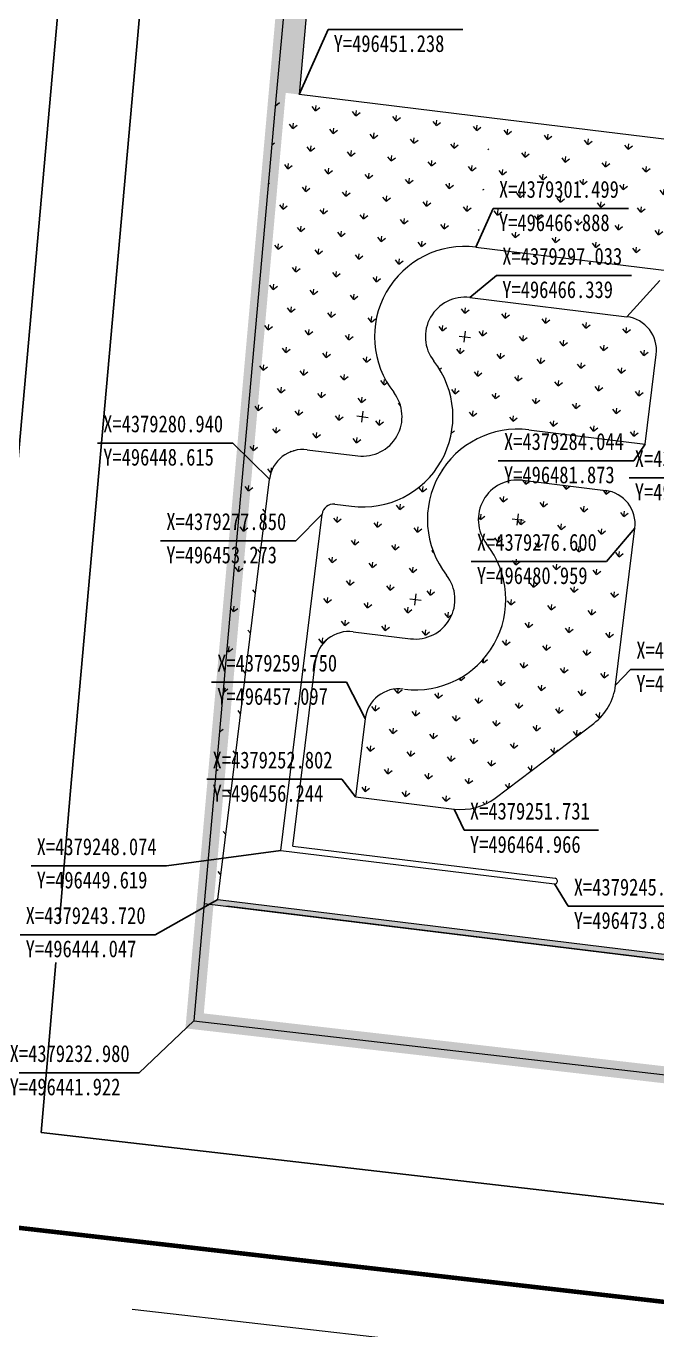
# Model space of a CAD drawing. Extents: x -534 to 560, y 572 to 1344.
# Drawn here: x -460.8 to -405, y 821.8 to 937.2 of the extents above; entities that cross this region are included whole.
import ezdxf
from ezdxf.enums import TextEntityAlignment as Align

# ---------------------------------------------------------------- set-up
doc = ezdxf.new("R2010")
doc.units = 0
doc.header["$LTSCALE"] = 1000
for name, pattern in [('DASHDOT2', [0.5, 0.25, -0.125, 0, -0.125]), ('DIVIDE', [1.25, 0.5, -0.25, 0, -0.25, 0, -0.25]), ('X5', [3, 2, -1])]:
    doc.linetypes.add(name, pattern=pattern)
doc.layers.get('0').update_dxf_attribs({"linetype": 'CONTINUOUS'})
for name, color, linetype in [('4', 4, 'CONTINUOUS'), ('DLSS', 8, 'CONTINUOUS'), ('pp-bz-zb', 7, 'CONTINUOUS'), ('WALL1', 2, 'CONTINUOUS'), ('尺寸线', 3, 'CONTINUOUS'), ('用地红线', 1, 'DIVIDE'), ('电缆槽', 5, 'CONTINUOUS')]:
    doc.layers.add(name, color=color, linetype=linetype)
doc.layers.add('标注线', color=3, linetype='CONTINUOUS', lineweight=13)
doc.layers.add('道路红线', color=1, linetype='CONTINUOUS', lineweight=0)
doc.styles.add('ISOVIBLOCKBT', font='', dxfattribs={"width": 0.8})
doc.styles.get('ISOVIBLOCKBT').set_extended_font_data('SimSun')
pattern_1 = [(83.0025439158413, (-18513.91817847425, 6637.489366127746), (-1.563867947945558, 2.001476516571841), [0.47625, -3.11585]), (38.00254391584132, (-18513.91817847425, 6637.489366127746), (-1.563869013900721, 2.001477880807376), [0.47625, -2.06375]), (128.0025439158413, (-18513.91817847425, 6637.489366127746), (-2.001477880807376, -1.563869013900721), [0.47625, -2.06375])]
pattern_2 = [(83.0025439158413, (-15715.4937914379, 5678.76221724377), (-1.563867947945558, 2.001476516571841), [0.47625, -3.11585]), (38.00254391584132, (-15715.4937914379, 5678.76221724377), (-1.563869013900721, 2.001477880807376), [0.47625, -2.06375]), (128.0025439158413, (-15715.4937914379, 5678.76221724377), (-2.001477880807376, -1.563869013900721), [0.47625, -2.06375])]

# ---------------------------------------------------------------- blocks, each defined once
blk = doc.blocks.new('箭头')
blk.add_lwpolyline([(-3.208801658187042, 0, 0, 0, 0), (1.637374658187009, 0, 0.257143, 0, 0), (3.208801658187042, 0, 0, 0, 0)], format="xyseb")
blk = doc.blocks.new('我的箭头')
at = {"layer": '电缆槽', "ltscale": 300, "rotation": 264.5515036418899}
blk.add_blockref('箭头', (3765083.601044705, 507797.2966478677), dxfattribs=at)

msp = doc.modelspace()

# ---------------------------------------------------------------- hatches: boundary and pattern name
at = {"layer": '尺寸线', "linetype": 'ByBlock', "lineweight": 18}
h = msp.add_hatch(dxfattribs=at)
h.set_pattern_fill('GRASS', color=256, scale=0.1, angle=-6.997456084158686, style=0)
h.set_pattern_definition(pattern_1)
h.paths.add_polyline_path([(-436.6426340268954, 931.1903161831287), (-438.6288363153144, 931.434101642677), (-407.3215078513167, 1282.834193287053), (-409.5023771894193, 1235.818312499308)])
h = msp.add_hatch(dxfattribs=at)
h.set_pattern_fill('GRASS', color=256, scale=0.1, angle=-6.997456084158686, style=0)
h.set_pattern_definition(pattern_1)
edge = h.paths.add_edge_path()
edge.add_line((-443.8340986051626, 859.9050496747805), (-445.0333490578487, 859.5484928988008))
edge.add_line((-443.8340986051626, 859.9050496747805), (-439.2657223119895, 897.1251506876288))
edge.add_line((-438.6288363153144, 931.434101642677), (-445.0333490583143, 859.5484928978694))
edge.add_line((-436.6426340268954, 931.1903161831287), (-438.6288363150816, 931.434101642677))
edge.add_line((-419.5924088605243, 929.097580207148), (-436.6426340271282, 931.1903161840601))
edge.add_line((-420.9933098151378, 917.6839680854318), (-419.5924088605243, 929.0975802080793))
edge.add_arc((-421.9679120112705, 909.7435555920092), 8, 83.0025439158413, 218.002543972439)
edge.add_arc((-431.0297213154408, 902.6630462776957), 3.5, 263.0025439158413, 398.0025439158413)
edge.add_line((-435.9225918037846, 899.737329547861), (-431.4561097763508, 899.1891158126382))
edge.add_arc((-436.2880676274217, 896.759674863526), 3, 83.0025439158413, 173.0025439158291)
h = msp.add_hatch(dxfattribs=at)
h.set_pattern_fill('GRASS', color=256, scale=0.1, angle=-6.997456084158686, style=0)
h.set_pattern_definition(pattern_2)
h.paths.add_polyline_path([(-333.2296496533818, 910.8875491447834), (-332.2370980914711, 910.7657238707034), (-331.3169240268908, 918.2626920357434), (-419.5924088605243, 929.097580207148), (-420.9933098151378, 917.6839680854318), (-389.7155287290952, 913.8449491221545), (-389.4107598678238, 916.3280037302611), (-380.6763061254314, 915.255941314259), (-380.9808693117957, 912.7745624087838), (-368.8260468188237, 911.2826856706379), (-368.3455256039306, 915.1976539228199), (-359.9088373302511, 914.1621390894143), (-359.1092573394562, 920.6765867002396), (-356.1316026544227, 920.3111108761368), (-356.9311826454505, 913.7966632653115), (-348.494494371771, 912.7611484319059)])
edge = h.paths.add_edge_path(flags=17)
edge.add_line((-332.2370980914711, 910.7657238707034), (-331.3169240266579, 918.2626920366747))
edge.add_line((-348.494494371771, 912.7611484319059), (-356.9308913552231, 913.7966275127692))
h = msp.add_hatch(dxfattribs=at)
h.set_pattern_fill('GRASS', color=256, scale=0.1, angle=-6.997456084158686, style=0)
h.set_pattern_definition(pattern_2)
edge = h.paths.add_edge_path()
edge.add_arc((-408.0112775112066, 908.5342775290919), 3, 353.0025439415888, 443.0025439134807)
edge.add_line((-407.6458016878023, 911.5119322143582), (-421.5415235503606, 913.2174860570667))
edge.add_arc((-421.9679120112705, 909.7435555920092), 3.5, 83.00254391348074, 218.0025438948049)
edge.add_arc((-431.0297213154408, 902.6630462776957), 8, -96.99745608651932, 38.00254389480489, ccw=False)
edge.add_line((-432.0043235115736, 894.7226337852044), (-433.4931508542068, 894.9053716972558))
edge.add_arc((-433.6149761287525, 893.9128201358108), 1, 83.00254391348074, 173.0025439415888)
edge.add_line((-434.6075276901975, 894.0346454098908), (-438.2622144242778, 864.2586811106739))
edge.add_line((-438.2622144242778, 864.2586811106739), (-414.0528532967001, 861.2872364219365))
edge.add_arc((-414.02239697818, 861.5353743122978), 0.2500000000019024, 263.0025439134807, 443.0025439134807)
edge.add_line((-413.99194065966, 861.783512202659), (-437.2087502257928, 864.6331316163851))
edge.add_line((-437.2087502257928, 864.6331316163851), (-435.1986331960215, 881.0102323830215))
edge.add_arc((-432.2209785107552, 880.6447565589187), 3, 83.00254391348068, 173.0025439415889, ccw=False)
edge.add_line((-431.855502687351, 883.6224112451164), (-426.7758179003868, 882.998933313982))
edge.add_arc((-426.3494294394768, 886.4728637790395), 3.5, 263.0025439134807, 398.0025438948049)
edge.add_arc((-417.2876201357722, 893.5533730924217), 8, 83.00254391348068, 218.0025438948049, ccw=False)
edge.add_line((-416.3130179394066, 901.4937855858443), (-406.0081535207137, 900.2289717603562))
edge.add_line((-406.0081535207137, 900.2289717603562), (-405.0336228261731, 908.1688017059205))
h = msp.add_hatch(dxfattribs=at)
h.set_pattern_fill('GRASS', color=256, scale=0.05, angle=-6.997456084158686, style=0)
h.set_pattern_definition([(83.0025439158413, (-18513.91817847425, 6637.489366127746), (-0.781933973972779, 1.00073825828592), [0.238125, -1.557925]), (38.00254391584132, (-18513.91817847425, 6637.489366127746), (-0.7819345069503605, 1.000738940403688), [0.238125, -1.031875]), (128.0025439158413, (-18513.91817847425, 6637.489366127746), (-1.000738940403688, -0.7819345069503605), [0.238125, -1.031875])])
h.paths.add_polyline_path([(-341.0358693105663, 847.2876472255302), (-340.1042303861614, 846.6695461697964), (-445.0333490578487, 859.5484928988008), (-443.8340986051626, 859.9050496747805)])
edge = h.paths.add_edge_path(flags=16)
edge.add_line((-341.0967819478392, 846.7913714448077), (-443.0471467698953, 859.3047074392525))

# ---------------------------------------------------------------- linework, layer by layer
at = {"layer": '4', "linetype": 'ByBlock', "lineweight": 18}
for p, q in [((-407.3215078513167, 1282.834193287053), (-438.6288363153144, 931.434101642677)), ((-409.5023771894193, 1235.818312499308), (-436.6426340268954, 931.1903161831287)), ((-438.6288363153144, 931.434101642677), (-445.0333490578487, 859.5484928988008)), ((-419.5924088605243, 929.097580207148), (-436.6426340268954, 931.1903161831287)), ((-331.3169240268908, 918.2626920357434), (-419.5924088605243, 929.097580207148)), ((-420.9933098151378, 917.6839680854318), (-389.7155287290952, 913.8449491221545)), ((-421.5415235503606, 913.2174860570667), (-407.6458016878023, 911.5119322143582)), ((-406.0081535207137, 900.2289717603562), (-405.0336228261731, 908.1688017059205)), ((-416.3130179394066, 901.4937855858443), (-406.0081535207137, 900.2289717603562)), ((-435.9225918037846, 899.737329547861), (-431.4561097763508, 899.1891158126382)), ((-443.8340986051626, 859.9050496747805), (-439.2657223122224, 897.1251506866975)), ((-416.8612316748622, 897.0273035574792), (-409.5340219412028, 896.1279655570252)), ((-433.4931508542068, 894.9053716972558), (-432.0043235115736, 894.7226337852044)), ((-438.2622144242778, 864.2586811106739), (-434.6075276901975, 894.0346454098908)), ((-408.6286595735728, 878.8788259454159), (-406.9218430795736, 892.7848350476561)), ((-431.855502687351, 883.6224112451164), (-426.7758179003868, 882.998933313982)), ((-437.2087502257928, 864.6331316163851), (-435.1986331960215, 881.0102323830215)), ((-430.7840891230881, 875.9346239823935), (-431.6368660449079, 868.9867630522785)), ((-419.2849565029173, 868.8950785730121), (-410.5701580580353, 875.5039854372008)), ((-431.6368660449079, 868.9867630522785), (-422.9153421995725, 867.9162876453338)), ((-438.2622144242778, 864.2586811106739), (-414.0528532967001, 861.2872364219365)), ((-437.2087502257928, 864.6331316163851), (-413.99194065966, 861.783512202659)), ((-445.0333490578487, 859.5484928988008), (-445.9584598852816, 849.1648528553633)), ((-445.0333490578487, 859.5484928988008), (-340.1042303861614, 846.6695461697964)), ((-443.8340986051626, 859.9050496747805), (-341.0358693105663, 847.2876472255302)), ((-341.0967819478392, 846.7913714448077), (-443.0471467698953, 859.3047074392525)), ((-445.9584598852816, 849.1648528553633), (-387.0377005330083, 842.4108568845404)), ((-462.6394093939598, 830.9689228978095), (-394.2851885398995, 823.1224565679295))]:
    msp.add_line(p, q, dxfattribs=at)
for centre, radius, start, end in [((-421.9679120112705, 909.7435555920092), 8, 83.00254391348034, 218.0025438948024), ((-421.9679120112705, 909.7435555920092), 3.5, 83.00254391348034, 218.0025438948024), ((-408.0112775112066, 908.5342775290919), 3, 353.0025439415888, 83.00254391348034), ((-431.0297213154408, 902.6630462776957), 8, 263.0025439134803, 38.00254389480234), ((-431.0297213154408, 902.6630462776957), 3.5, 263.0025439134803, 38.00254389480234), ((-417.2876201357722, 893.5533730924217), 8, 83.00254391348034, 218.0025438948024), ((-436.2880676274217, 896.759674863526), 3, 83.00254391348034, 173.0025439415888), ((-417.2876201357722, 893.5533730924217), 3.5, 83.00254391348034, 218.0025438948024), ((-409.8994977648399, 893.1503108717588), 3, 353.0025439415888, 83.00254391348034), ((-433.6149761287525, 893.9128201358108), 1, 83.00254391348034, 173.0025439415888), ((-426.3494294394768, 886.4728637790395), 8, 263.0025439134803, 38.00254389480234), ((-426.3494294394768, 886.4728637790395), 3.5, 263.0025439134803, 38.00254389480234), ((-432.2209785107552, 880.6447565589187), 3, 83.00254391348034, 173.0025439415888), ((-413.5914173817291, 879.4879523176787), 5, 307.1750372157774, 353.0025439415888), ((-427.8064344382874, 875.5691481592221), 3, 83.00254391348034, 173.0025439415888), ((-422.306215826844, 872.8790454525588), 5, 263.0025439134803, 307.1750372157774), ((-414.02239697818, 861.5353743122978), 0.2500000000019024, 263.0025439134803, 83.00254391348034)]:
    msp.add_arc(centre, radius, start, end, dxfattribs=at)
at = {"layer": 'DLSS', "color": 41, "linetype": 'Continuous', "flags": 128}
for points in [[(-467.1399220486201, 835.784943429413), (-426.1519163426346, 1296.87259722956, -0.4475164589015945), (-415.3903210425924, 1304.894478094437), (-387.8809220486, 1299.289069744395)], [(-462.5222338612803, 830.9367914699105), (283.9499390731216, 745.2424205082625, 0.4108430727823308), (300.5421167464665, 758.2622201925551), (348.8342575781717, 1140.626663414769, 0.3922839307197539), (341.7027586948825, 1150.573052354541), (-387.8809220486, 1299.289069744395)]]:
    msp.add_lwpolyline(points, format="xyb", dxfattribs=at)
at = {"layer": 'DLSS', "color": 8, "linetype": 'X5', "flags": 128}
for points in [[(-439.3251705867733, 1066.310861035818), (-444.276922048608, 1010.972943429471), (-450.9179220486112, 936.4539434300823), (-456.8729220485693, 869.5369434297172), (-457.8525402958767, 858.0878610355867)], [(-458.1734016803239, 854.3378610355867), (-458.9383664772176, 845.3974957322789)], [(-458.1734016909177, 854.33786091824), (-458.9383664878114, 845.3974956149323)], [(-458.1734016803239, 854.3378610355867), (-458.9383664772176, 845.3974957322789)], [(-458.9383664878114, 845.3974956149323), (-459.461622504823, 839.282050881171)], [(-458.9383664772176, 845.3974957322789), (-459.4616224942292, 839.2820509985177)], [(-458.9383664772176, 845.3974957322789), (-459.4616224942292, 839.2820509985177)], [(-387.8809220591938, 831.0156850196508), (-459.461622504823, 839.282050881171)], [(-387.8809220486, 831.0156851369975), (-459.4616224942292, 839.2820509985177)], [(-387.8809220486, 831.0156851369975), (-459.4616224942292, 839.2820509985177)]]:
    msp.add_lwpolyline(points, dxfattribs=at)
at = {"layer": 'DLSS', "color": 8, "linetype": 'X5', "elevation": 1423.225, "flags": 128}
for points in [[(-458.1734016909759, 854.3378609173087), (-458.9383664878696, 845.397495614001)], [(-458.9383664878696, 845.397495614001), (-459.4616225048812, 839.2820508802397)], [(-387.880922059252, 831.0156850187195), (-459.4616225048812, 839.2820508802397)]]:
    msp.add_lwpolyline(points, dxfattribs=at)
at = {"layer": 'DLSS', "color": 8, "linetype": 'Continuous', "const_width": 0.4, "elevation": 1423.225, "flags": 128}
msp.add_lwpolyline([(-462.5453804040008, 830.9593651086179), (-387.880922059252, 822.3859630968509)], dxfattribs=at)
at = {"layer": 'DLSS', "color": 8, "linetype": 'Continuous', "const_width": 0.4, "flags": 128}
msp.add_lwpolyline([(-462.5453804039425, 830.9593651095493), (-387.8809220591938, 822.3859630977822)], dxfattribs=at)
at = {"layer": 'pp-bz-zb'}
for p, q in [((-436.6426340268954, 931.1903161831287), (-434.0846378320857, 936.9577062778262)), ((-434.0846378320857, 936.9577062778262), (-422.1446378320834, 936.9577062778262)), ((-420.9933098147303, 917.6839680854318), (-419.4575520712096, 921.0952673681168)), ((-419.4575520712096, 921.0952673681168), (-407.5042187379004, 921.0952673681168)), ((-421.5415235503024, 913.217486057998), (-419.1615980427159, 915.1660191468982)), ((-419.1615980427159, 915.1660191468982), (-407.2215980427136, 915.1660191468982)), ((-407.6458016875113, 911.5119322143582), (-404.7264617467445, 914.712803648421)), ((-442.5209184020787, 900.3299225770024), (-454.4809184020996, 900.3299225770024)), ((-439.2657223124552, 897.1251506857661), (-442.5209184020787, 900.3299225770024)), ((-406.0081535207137, 900.2289717603562), (-407.0276836206467, 898.7655534144578)), ((-407.0276836206467, 898.7655534144578), (-419.0143502873398, 898.7655534144578)), ((-395.4865514189732, 897.2454315103678), (-407.4332180856291, 897.2454315103678)), ((-434.6075276901975, 894.0346454098908), (-436.934643919536, 891.674176597604)), ((-406.9218430795736, 892.7848350476561), (-409.4527838904323, 889.8410063959745)), ((-436.934643919536, 891.674176597604), (-448.894643919557, 891.674176597604)), ((-409.4527838904323, 889.8410063959745), (-421.4127838904533, 889.8410063959745)), ((-408.62865957334, 878.8788259472785), (-407.3023220972536, 880.2805708820088)), ((-407.3023220972536, 880.2805708820088), (-395.3156554305606, 880.2805708820088)), ((-432.4345744361781, 879.1452889420179), (-444.394574436199, 879.1452889420179)), ((-430.7840891233209, 875.9346239814622), (-432.4345744361781, 879.1452889420179)), ((-432.859979076733, 870.5618003640411), (-444.7999790767353, 870.5618003640411)), ((-431.6368660449079, 868.9867630522785), (-432.859979076733, 870.5618003640411)), ((-422.9153421996889, 867.9162876444025), (-422.0282842795277, 866.0394782699732)), ((-422.0282842795277, 866.0394782699732), (-410.1549509461765, 866.0394782699732)), ((-438.2622144242778, 864.2586811106739), (-448.3789844210987, 862.8865453019826)), ((-448.3789844210987, 862.8865453019826), (-460.3656510877918, 862.8865453019826)), ((-414.0528532968165, 861.2872364219365), (-412.8333671575092, 859.3092955486936)), ((-443.8340986051626, 859.9050496747805), (-449.3818190895981, 856.7928297944454)), ((-412.8333671575092, 859.3092955486936), (-400.8933671575069, 859.3092955486936)), ((-449.3818190895981, 856.7928297944454), (-461.3418190896191, 856.7928297944454)), ((-445.9584598852816, 849.1648528553633), (-450.7940534850495, 844.5680874237878)), ((-450.7940534850495, 844.5680874237878), (-462.7540534850705, 844.5680874237878))]:
    msp.add_line(p, q, dxfattribs=at)
at = {"layer": '尺寸线', "linetype": 'ByBlock', "lineweight": 18}
for p, q in [((-416.5847128093737, 896.6872129529802), (-416.8493008180085, 897.0258391700772)), ((-416.5951407614193, 896.6904724832712), (-416.5583610275789, 896.9901293680159)), ((-416.5847128093737, 896.6872129529802), (-416.2460865929752, 896.9518009625463)), ((-413.019365914588, 896.2496040869592), (-413.2839539232227, 896.5882303040562)), ((-413.0297962969198, 896.2528639152733), (-412.9930165630794, 896.5525208000181)), ((-413.019365914588, 896.2496040869592), (-412.6807396981894, 896.5141920965252)), ((-409.4540190198022, 895.8119952190755), (-409.718607028437, 896.1506214361725)), ((-409.4644518324203, 895.8152553463442), (-409.4279052789352, 896.1130124308256)), ((-409.4540190198022, 895.8119952190755), (-409.1445832910977, 896.0537750344811)), ((-418.58619069001, 895.1233439404605), (-418.8794161302067, 895.4986210433854)), ((-418.5966172779008, 895.1266045361845), (-418.5385979909479, 895.5993072172714)), ((-418.58619069001, 895.1233439404605), (-418.2109135875507, 895.4165693806572)), ((-415.0208437952242, 894.6857350735081), (-415.3140692354209, 895.061012176433)), ((-415.0312728134013, 894.6889959672553), (-414.9732535264484, 895.1616986483423)), ((-415.0208437952242, 894.6857350735081), (-414.645566692765, 894.9789605137048)), ((-420.5876685711119, 893.5594749260781), (-420.7786431705608, 893.8038888989104)), ((-420.5980937943823, 893.5627365881664), (-420.5400745074294, 894.0354392692534)), ((-420.5876685711119, 893.5594749260781), (-420.2123914679541, 893.8527003672061)), ((-411.4554969004384, 894.2481262065558), (-411.7487223406351, 894.6234033094806)), ((-411.4659283489018, 894.2513873983262), (-411.4079090619489, 894.7240900803445)), ((-411.4554969004384, 894.2481262065558), (-411.0802197979792, 894.5413516467524)), ((-407.8901500056527, 893.8105173396034), (-408.1833754460822, 894.1857944425283)), ((-407.9005838844023, 893.8137788303284), (-407.8425645974494, 894.2864815114153)), ((-407.8901500056527, 893.8105173396034), (-407.5148729031935, 894.1037427798001)), ((-417.0223216763261, 893.1218660600571), (-417.31554711629, 893.4971431620506)), ((-417.0327493298828, 893.1251280192373), (-416.9747300429299, 893.5978307012556)), ((-417.0223216763261, 893.1218660600571), (-416.647044573634, 893.4150914993224)), ((-413.4569747815403, 892.6842571921734), (-413.7502002215042, 893.0595342960296)), ((-413.4674048653833, 892.6875194512395), (-413.4093855784304, 893.1602221323265)), ((-413.4569747815403, 892.6842571921734), (-413.0816976788483, 892.9774826333014)), ((-409.8916278867546, 892.2466483261524), (-410.1848533267184, 892.6219254281459)), ((-409.9020604008838, 892.2499108823104), (-409.8440411139309, 892.7226135633973)), ((-409.8916278867546, 892.2466483261524), (-409.5163507840625, 892.5398737654177)), ((-419.0237995569623, 891.5579970456747), (-419.317024997159, 891.9332741485996)), ((-419.0342258463643, 891.5612600712193), (-418.9762065594114, 892.0339627532376)), ((-419.0237995569623, 891.5579970456747), (-418.6485224545031, 891.8512224858714)), ((-415.4584526621766, 891.1203881787224), (-415.7516781023733, 891.4956652816472)), ((-415.4688813818648, 891.1236515022902), (-415.4108620949119, 891.5963541843084)), ((-415.4584526621766, 891.1203881787224), (-415.0831755597173, 891.413613618919)), ((-411.8931057673908, 890.68277931177), (-412.1863312075875, 891.0580564146949)), ((-411.9035369173653, 890.6860429342923), (-411.8455176304124, 891.1587456163106)), ((-411.8931057673908, 890.68277931177), (-411.5178286649316, 890.9760047519667)), ((-408.327758872605, 890.2451704448176), (-408.6209843130346, 890.6204475477425)), ((-408.3381924528658, 890.2484343653632), (-408.2801731659129, 890.7211370473815)), ((-408.327758872605, 890.2451704448176), (-407.9524817701458, 890.5383958850143)), ((-417.4599305430456, 889.5565191652713), (-417.7531559832423, 889.9317962672649)), ((-417.4703578985791, 889.5597835552035), (-417.4123386113934, 890.0324862353591)), ((-417.4599305430456, 889.5565191652713), (-417.0846534405864, 889.8497446045367)), ((-413.8945836482599, 889.1189102992503), (-414.1878090884566, 889.4941874012438)), ((-413.9050134340796, 889.1221749862743), (-413.8469941468938, 889.5948776673613)), ((-413.8945836482599, 889.1189102992503), (-413.5193065458006, 889.4121357385156)), ((-410.3292367534741, 888.6813014313666), (-410.6224621936708, 889.0565785333602)), ((-410.3396689695801, 888.6845664173452), (-410.2816496823943, 889.1572690984322)), ((-415.8960615291289, 887.5550412839366), (-416.1892869693256, 887.9303183868615)), ((-415.9064899507939, 887.5583070382563), (-415.8484706636082, 888.0310097193433)), ((-410.3292367534741, 888.6813014313666), (-409.9539596510149, 888.974526870632)), ((-415.8960615291289, 887.5550412839366), (-415.5207844266697, 887.8482667241333)), ((-412.3307146343432, 887.1174324169842), (-412.6239400745399, 887.4927095199091)), ((-412.3411454862944, 887.1206984702585), (-412.2831261991087, 887.5934011504141)), ((-412.3307146343432, 887.1174324169842), (-411.9554375318839, 887.4106578571809)), ((-408.7653677395574, 886.6798235500319), (-409.0585931797541, 887.0551006529568)), ((-408.7758010217949, 886.6830899013294), (-408.7177817346092, 887.1557925824163)), ((-408.7653677395574, 886.6798235500319), (-408.3900906370982, 886.9730489902286)), ((-417.897539409998, 885.9911722704855), (-418.1907648501947, 886.3664493724791)), ((-417.9079664672754, 885.994439089307), (-417.8499471803225, 886.4671417713253)), ((-417.897539409998, 885.9911722704855), (-417.5222623075388, 886.2843977097509)), ((-414.3321925152122, 885.5535634044645), (-414.6254179554089, 885.9288405064581)), ((-414.3426220027759, 885.5568305213092), (-414.284602715823, 886.0295332033274)), ((-414.3321925152122, 885.5535634044645), (-413.956915412753, 885.8467888437299)), ((-410.7772775382764, 885.11922195238), (-410.7192582513235, 885.5919246343983)), ((-416.3440985192574, 883.9929625732912), (-416.2860792323045, 884.4656652553094)), ((-410.7668456204265, 885.1159545365808), (-411.0600710606232, 885.4912316385744)), ((-410.7668456204265, 885.1159545365808), (-410.3915685179672, 885.4091799758462)), ((-416.3336703960813, 883.9896943891508), (-416.626895836278, 884.3649714920757)), ((-416.3336703960813, 883.9896943891508), (-415.9583932936221, 884.2829198293475)), ((-412.7683235012955, 883.5520855221985), (-413.0615489414922, 883.9273626251234)), ((-412.7787540547579, 883.555354004362), (-412.720734767805, 884.0280566863803)), ((-412.7683235012955, 883.5520855221985), (-412.3930463988363, 883.8453109623952)), ((-409.2029766065098, 883.1144766552461), (-409.4962020467065, 883.489753758171)), ((-409.2134095902584, 883.1177454363642), (-409.1553903033055, 883.5904481183825)), ((-409.2029766065098, 883.1144766552461), (-408.8276995040505, 883.4077020954428)), ((-418.3351482769503, 882.4258253756998), (-418.6283737169142, 882.8011024776933)), ((-418.3455750357389, 882.4290946252731), (-418.287555748786, 882.9017973072914)), ((-418.3351482769503, 882.4258253756998), (-417.9598711742583, 882.7190508149652)), ((-414.7698013821646, 881.9882165096788), (-415.0630268221284, 882.3634936116723)), ((-414.7802305712394, 881.9914860572753), (-414.7222112842865, 882.4641887383623)), ((-414.7698013821646, 881.9882165096788), (-414.3945242794725, 882.2814419489441)), ((-420.3366261578194, 880.8619563613174), (-420.4763739422924, 881.0408089995472)), ((-420.3470515522204, 880.8652266781864), (-420.3015201880626, 881.2361860457895)), ((-420.3366261578194, 880.8619563613174), (-419.9613490553602, 881.1551818015141)), ((-411.2044544873788, 881.5506076417951), (-411.4976799273427, 881.9258847437886)), ((-411.2148861067399, 881.5538774883462), (-411.156866819787, 882.0265801694331)), ((-411.2044544873788, 881.5506076417951), (-410.8291773846868, 881.8438330810604)), ((-416.7712792630336, 880.4243474943651), (-417.0645047032303, 880.79962459729)), ((-416.7817070877209, 880.4276181092573), (-416.7236878007679, 880.9003207903443)), ((-416.7712792630336, 880.4243474943651), (-416.3960021605744, 880.7175729345618)), ((-413.2059323682479, 879.9867386274127), (-413.4991578084446, 880.3620157303376)), ((-413.2163626232214, 879.9900095403282), (-413.1583433362684, 880.4627122223465)), ((-413.2059323682479, 879.9867386274127), (-412.8306552657887, 880.2799640676094)), ((-409.6405854734621, 879.5491297604603), (-409.9338109136588, 879.9244068633852)), ((-409.6510181587219, 879.5524009723304), (-409.5929988717689, 880.0251036534173)), ((-409.6405854734621, 879.5491297604603), (-409.2653083710029, 879.842355200657)), ((-422.3381040386885, 879.2980873487977), (-422.4752039536397, 879.4735511779872)), ((-422.3485280689347, 879.3013587292371), (-422.3163050135627, 879.563890819074)), ((-422.3381040386885, 879.2980873487977), (-421.9628269357636, 879.5913127880631)), ((-418.7727571439027, 878.860478480914), (-419.0659825838666, 879.2357555847702)), ((-418.7831836044352, 878.8637501612393), (-418.7251643174823, 879.3364528432576)), ((-418.7727571439027, 878.860478480914), (-418.3974800412107, 879.153703922042)), ((-415.2074102491169, 878.422869614893), (-415.5006356890808, 878.7981467168865)), ((-415.2178391399357, 878.4261415923102), (-415.1598198529828, 878.8988442743284)), ((-415.2074102491169, 878.422869614893), (-414.8321331464249, 878.7160950541584)), ((-427.9049288138776, 878.1718272004364), (-428.1955745652813, 878.5438027545897)), ((-427.9153490501485, 878.1750993501482), (-427.8670588915265, 878.5685355426831)), ((-427.9049288138776, 878.1718272004364), (-427.5296517111856, 878.4650526406331)), ((-424.3395819195575, 877.734218333484), (-424.6328073595214, 878.1094954364089)), ((-424.350004585649, 877.7374907821504), (-424.2919852984633, 878.2101934641687)), ((-424.3395819190919, 877.734218333484), (-423.9643048163998, 878.0274437736807)), ((-420.7742350247718, 877.2966094665317), (-421.0674604647356, 877.6718865694565)), ((-420.7846601211495, 877.2998822132213), (-420.7266408339638, 877.7725848952396)), ((-420.7742350247718, 877.2966094665317), (-420.3989579220797, 877.5898349067284)), ((-411.6420633543312, 877.9852607470093), (-411.935288794295, 878.3605378508655)), ((-411.6524946754362, 877.988533023381), (-411.5944753884833, 878.4612357053993)), ((-411.6420633543312, 877.9852607470093), (-411.2667862516391, 878.2784861881373)), ((-429.9064066947467, 876.6079581879167), (-430.1996321347106, 876.9832352899102)), ((-429.91682556663, 876.6112314030615), (-429.8588062796771, 877.0839340832172)), ((-429.9064066947467, 876.6079581879167), (-429.5311295920546, 876.901183627182)), ((-426.3410597999609, 876.170349320033), (-426.6342852403905, 876.5456264238892)), ((-426.3514811021305, 876.1736228341324), (-426.2934618151776, 876.6463255152194)), ((-426.3410597999609, 876.170349320033), (-425.9657826972689, 876.463574761161)), ((-417.208888129986, 876.8590005995793), (-417.5021135699499, 877.2342777025042)), ((-417.21931565665, 876.8622736442921), (-417.1612963694643, 877.3349763263104)), ((-417.208888129986, 876.8590005995793), (-416.833611027294, 877.152226039776)), ((-413.6435412352002, 876.421391732627), (-413.9367666751641, 876.7966688355518)), ((-413.6539711921505, 876.4246650762943), (-413.5959519049647, 876.8973677583126)), ((-413.6435412352002, 876.421391732627), (-413.2682641325082, 876.7146171728236)), ((-410.0781943404145, 875.9837828656746), (-410.3714197806112, 876.3590599685995)), ((-410.088626727651, 875.9870565073652), (-410.0306074404652, 876.4597591893835)), ((-422.7757129056408, 875.732740454012), (-423.0689383456047, 876.1080175560055)), ((-422.786136637631, 875.7360142652033), (-422.7281173506781, 876.2087169462902)), ((-422.7757129056408, 875.732740454012), (-422.4004358027159, 876.0259658932773)), ((-419.2103660108551, 875.2951315861283), (-419.5035914508189, 875.6704086899845)), ((-419.2207921731315, 875.2984056972055), (-419.1627728861786, 875.7711083773611)), ((-419.2103660108551, 875.2951315861283), (-418.835088908163, 875.5883570272563)), ((-415.6450191160693, 874.8575227201072), (-415.9382445560332, 875.2327998221008)), ((-415.655447708632, 874.8607971282763), (-415.5974284216791, 875.3334998093633)), ((-410.0781943404145, 875.9837828656746), (-409.8765771050967, 876.1413179306401)), ((-428.34253768083, 874.6064803056506), (-428.6357631207939, 874.9817574085755)), ((-428.352957618612, 874.6097548861144), (-428.2949383316591, 875.0824575672013)), ((-428.34253768083, 874.6064803056506), (-427.9672605781379, 874.8997057458473)), ((-424.7771907865099, 874.1688714386983), (-425.0704162264738, 874.5441485416231)), ((-424.7876131541125, 874.1721463181166), (-424.7295938671596, 874.6448489982722)), ((-424.7771907860442, 874.1688714386983), (-424.4019136833522, 874.462096878895)), ((-421.2118438917241, 873.7312625717459), (-421.505069331688, 874.1065396746708)), ((-421.222268689613, 873.7345377491874), (-421.1642494026601, 874.2072404302744)), ((-421.2118438917241, 873.7312625717459), (-420.8365667890321, 874.0244880119426)), ((-415.6450191160693, 874.8575227201072), (-415.2697420133773, 875.1507481593726)), ((-412.0796722212835, 874.4199138522235), (-412.3728976612474, 874.7951909560798)), ((-412.0901032441325, 874.4231885593472), (-412.0320839571796, 874.8958912404341)), ((-412.0796722212835, 874.4199138522235), (-411.7043951185915, 874.7131392933516)), ((-430.3440155614662, 873.0426112931309), (-430.6372410014301, 873.4178883951245)), ((-430.3544341350935, 873.045886937165), (-430.2964148481406, 873.5185896191833)), ((-430.3440155614662, 873.0426112931309), (-429.9687384587742, 873.3358367323963)), ((-426.7786686666805, 872.6050024252472), (-427.07189410711, 872.9802795291034)), ((-426.789089670594, 872.6082783691672), (-426.7310703836411, 873.0809810511855)), ((-426.7786686666805, 872.6050024252472), (-426.4033915639884, 872.8982278663752)), ((-417.6464969969384, 873.2936537047935), (-417.9397224369022, 873.6689308077184)), ((-417.6569242251135, 873.2969291802583), (-417.5989049381606, 873.7696318613453)), ((-417.6464969969384, 873.2936537047935), (-417.2712198942463, 873.5868791449902)), ((-414.0811501021526, 872.8560448378412), (-414.3743755421165, 873.2313219407661)), ((-414.091579760614, 872.8593206122605), (-414.0335604736611, 873.3320232924161)), ((-414.0811501021526, 872.8560448378412), (-413.7058729994606, 873.1492702780379)), ((-423.2133217723604, 872.1673935592262), (-423.5065472123242, 872.5426706612197)), ((-423.2237452060945, 872.1706698002381), (-423.1657259191416, 872.6433724822564)), ((-423.2133217723604, 872.1673935592262), (-422.8380446696683, 872.4606189984916)), ((-419.6479748775746, 871.7297846913425), (-419.9412003175385, 872.1050617951987)), ((-419.658400741595, 871.733061231309), (-419.600381454642, 872.2057639133272)), ((-419.6479748775746, 871.7297846913425), (-419.2726977748825, 872.0230101324705)), ((-416.0903200546309, 871.3177455902187), (-416.0350369901425, 871.7681553453294)), ((-428.7801465477824, 871.0411334108649), (-429.0733719877462, 871.4164105137897)), ((-428.7905661873083, 871.0444104211492), (-428.7325469001225, 871.5171131031675)), ((-428.7801465477824, 871.0411334108649), (-428.4048694450903, 871.3343588510616)), ((-425.2147996529966, 870.6035245439125), (-425.5080250934261, 870.9788016468374)), ((-425.2252217228088, 870.6068018522201), (-425.167202435623, 871.0795045342384)), ((-425.2147996534623, 870.6035245439125), (-424.8395225503045, 870.8967499841092)), ((-421.6598772583093, 870.1691932842223), (-421.6018579711235, 870.6418959662406)), ((-416.0980354041822, 871.3118946194736), (-416.3758534227527, 871.667452927315)), ((-430.7816244284186, 869.4772643983451), (-431.0748498683824, 869.8525415003387)), ((-430.7920427037898, 869.4805424731312), (-430.7340234168369, 869.9532451551495)), ((-430.7816244284186, 869.4772643983451), (-430.4063473257265, 869.7704898376105)), ((-427.2162775336328, 869.0396555304615), (-427.5095029740623, 869.4149326343177)), ((-427.2266982392903, 869.0429339051334), (-427.1686789523374, 869.5156365862204)), ((-421.6494527586765, 870.1659156769601), (-421.9426781986404, 870.541192779885)), ((-421.6494527586765, 870.1659156769601), (-421.2741756559844, 870.4591411171568)), ((-418.1221016833588, 869.7769347909925), (-418.3773313038546, 870.1035839129327)), ((-418.0855657853681, 869.8046419551683), (-418.036513506624, 870.2042873973114)), ((-427.2162775336328, 869.0396555304615), (-426.8410004309408, 869.3328809715895)), ((-423.6509306393127, 868.6020466644404), (-423.9441560792766, 868.977323766434)), ((-423.6613537747908, 868.6053253362043), (-423.6033344878379, 869.0780280172912)), ((-423.6509306393127, 868.6020466644404), (-423.2756535366207, 868.8952721037058)), ((-420.2191972734436, 868.3354396648792), (-420.3788091844908, 868.539714900413)), ((-420.0664220249309, 868.4087743513373), (-420.0379900233384, 868.6404194492934))]:
    msp.add_line(p, q, dxfattribs=at)
at = {"layer": '标注线', "linetype": 'ByBlock', "lineweight": 18}
for p, q in [((-422.464187791993, 909.8044682290492), (-421.4716362303152, 909.6826429549692)), ((-422.464187791993, 909.8044682290492), (-421.4716362303152, 909.6826429549692)), ((-422.0288246485434, 909.2472798112867), (-421.9069993739977, 910.2398313727317)), ((-422.0288246485434, 909.2472798112867), (-421.9069993739977, 910.2398313727317)), ((-431.0906339527137, 902.1667704969732), (-430.968808678168, 903.1593220584182)), ((-431.5259970963962, 902.7239589147357), (-430.5334455347183, 902.6021336406557)), ((-417.3485327728122, 893.0570973116992), (-417.2267074982665, 894.0496488731442)), ((-417.7838959164947, 893.6142857294617), (-416.791344354584, 893.4924604544503)), ((-426.4103420767497, 885.976587998317), (-426.2885168024368, 886.969139559762)), ((-426.845705220665, 886.5337764170108), (-425.8531536587543, 886.4119511419995))]:
    msp.add_line(p, q, dxfattribs=at)
at = {"layer": '用地红线', "color": 1, "linetype": 'DIVIDE', "ltscale": 0.03, "const_width": 1.5}
msp.add_lwpolyline([(324.7434955108765, 1133.617694201515), (-188.7202372343891, 1238.214219803558), (-407.3215078513167, 1282.834193287053), (-445.8892753271648, 849.1586990492506), (278.3476113729266, 766.0169200474484), (323.8915015787206, 1126.52598599215), (324.7434955108765, 1133.617694201515), (324.7434955108765, 1133.617694201515), (324.7434955108765, 1133.617694201515)], close=True, dxfattribs=at)
at = {"layer": '道路红线', "linetype": 'DASHDOT2', "ltscale": 0.1}
msp.add_line((-501.193599044369, 829.3489290973237), (442.3453626590635, 721.0189127648337), dxfattribs=at)

# ---------------------------------------------------------------- block references
at = {"layer": 'WALL1', "linetype": 'ByBlock', "xscale": 0.0009999999325762414, "yscale": 0.001000000163912773, "zscale": 0.001, "rotation": 174.512843515697}
for p in [(3385.497253334426, 1060.021110178539), (3385.931200466861, 1044.471806676695)]:
    msp.add_blockref('我的箭头', p, dxfattribs=at)

# ---------------------------------------------------------------- texts
at = {"layer": 'pp-bz-zb', "style": 'ISOVIBLOCKBT', "width": 0.8}
for s, p in [('Y=496451.238', (-433.5846378320857, 936.4577062778262)), ('Y=496466.888', (-418.9575520712096, 920.5952673681168)), ('Y=496466.339', (-418.6615980427159, 914.6660191468982)), ('Y=496448.615', (-453.9809184020996, 899.8299225770024)), ('Y=496481.873', (-418.5143502873398, 898.2655534144578)), ('Y=496496.277', (-406.9332180856291, 896.7454315103678)), ('Y=496453.273', (-448.394643919557, 891.174176597604)), ('Y=496480.959', (-420.9127838904533, 889.3410063959745)), ('Y=496479.252', (-406.8023220972536, 879.7805708820088)), ('Y=496457.097', (-443.894574436199, 878.6452889420179)), ('Y=496456.244', (-444.2999790767353, 870.0618003640411)), ('Y=496464.966', (-421.5282842795277, 865.5394782699732)), ('Y=496449.619', (-459.8656510877918, 862.3865453019826)), ('Y=496473.828', (-412.3333671575092, 858.8092955486936)), ('Y=496444.047', (-460.8418190896191, 856.2928297944454)), ('Y=496441.922', (-462.2540534850705, 844.0680874237878))]:
    msp.add_text(s, height=1.5, dxfattribs=at).set_placement(p, align=Align.TOP_LEFT)
for s, p in [('X=4379301.499', (-418.9575520712096, 921.5952673681168)), ('X=4379297.033', (-418.6615980427159, 915.6660191468982)), ('X=4379280.940', (-453.9809184020996, 900.8299225770024)), ('X=4379284.044', (-418.5143502873398, 899.2655534144578)), ('X=4379282.278', (-406.9332180856291, 897.7454315103678)), ('X=4379277.850', (-448.394643919557, 892.174176597604)), ('X=4379276.600', (-420.9127838904533, 890.3410063959745)), ('X=4379262.694', (-406.8023220972536, 880.7805708820088)), ('X=4379259.750', (-443.894574436199, 879.6452889420179)), ('X=4379252.802', (-444.2999790767353, 871.0618003640411)), ('X=4379251.731', (-421.5282842795277, 866.5394782699732)), ('X=4379248.074', (-459.8656510877918, 863.3865453019826)), ('X=4379245.102', (-412.3333671575092, 859.8092955486936)), ('X=4379243.720', (-460.8418190896191, 857.2928297944454)), ('X=4379232.980', (-462.2540534850705, 845.0680874237878))]:
    msp.add_text(s, height=1.5, dxfattribs=at).set_placement(p, align=Align.BOTTOM_LEFT)

doc.saveas('drawing.dxf')
